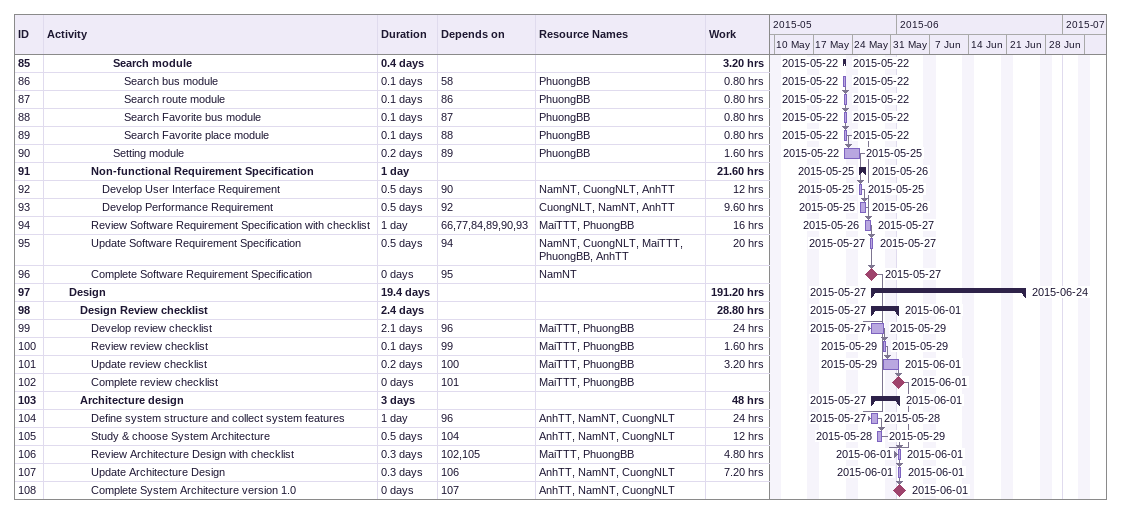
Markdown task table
| ID | Level | Task | Duration | Start | Finish | Predecessors | Resources | Work (h) |
|---|---|---|---|---|---|---|---|---|
| 85 | 7 | **Search module** | 0.4d | 2015-05-22 | 2015-05-22 |  |  | 3.20 |
| 86 | 8 | Search bus module | 0.1d | 2015-05-22 | 2015-05-22 | 58 | PhuongBB | 0.80 |
| 87 | 8 | Search route module | 0.1d | 2015-05-22 | 2015-05-22 | 86 | PhuongBB | 0.80 |
| 88 | 8 | Search Favorite bus module | 0.1d | 2015-05-22 | 2015-05-22 | 87 | PhuongBB | 0.80 |
| 89 | 8 | Search Favorite place module | 0.1d | 2015-05-22 | 2015-05-22 | 88 | PhuongBB | 0.80 |
| 90 | 7 | Setting module | 0.2d | 2015-05-22 | 2015-05-25 | 89 | PhuongBB | 1.60 |
| 91 | 5 | **Non-functional Requirement Specification** | 1d | 2015-05-25 | 2015-05-26 |  |  | 21.60 |
| 92 | 6 | Develop User Interface Requirement | 0.5d | 2015-05-25 | 2015-05-25 | 90 | NamNT, CuongNLT, AnhTT | 12 |
| 93 | 6 | Develop Performance Requirement | 0.5d | 2015-05-25 | 2015-05-26 | 92 | CuongNLT, NamNT, AnhTT | 9.60 |
| 94 | 5 | Review Software Requirement Specification with checklist | 1d | 2015-05-26 | 2015-05-27 | 66, 77, 84, 89, 90, 93 | MaiTTT, PhuongBB | 16 |
| 95 | 5 | Update Software Requirement Specification | 0.5d | 2015-05-27 | 2015-05-27 | 94 | NamNT, CuongNLT, MaiTTT, PhuongBB, AnhTT | 20 |
| 96 | 5 | Complete Software Requirement Specification | 0d | 2015-05-27 | 2015-05-27 | 95 | NamNT |  |
| 97 | 3 | **Design** | 19.4d | 2015-05-27 | 2015-06-24 |  |  | 191.20 |
| 98 | 4 | **Design Review checklist** | 2.4d | 2015-05-27 | 2015-06-01 |  |  | 28.80 |
| 99 | 5 | Develop review checklist | 2.1d | 2015-05-27 | 2015-05-29 | 96 | MaiTTT, PhuongBB | 24 |
| 100 | 5 | Review review checklist | 0.1d | 2015-05-29 | 2015-05-29 | 99 | MaiTTT, PhuongBB | 1.60 |
| 101 | 5 | Update review checklist | 0.2d | 2015-05-29 | 2015-06-01 | 100 | MaiTTT, PhuongBB | 3.20 |
| 102 | 5 | Complete review checklist | 0d | 2015-06-01 | 2015-06-01 | 101 | MaiTTT, PhuongBB |  |
| 103 | 4 | **Architecture design** | 3d | 2015-05-27 | 2015-06-01 |  |  | 48 |
| 104 | 5 | Define system structure and collect system features | 1d | 2015-05-27 | 2015-05-28 | 96 | AnhTT, NamNT, CuongNLT | 24 |
| 105 | 5 | Study & choose System Architecture | 0.5d | 2015-05-28 | 2015-05-29 | 104 | AnhTT, NamNT, CuongNLT | 12 |
| 106 | 5 | Review Architecture Design with checklist | 0.3d | 2015-06-01 | 2015-06-01 | 102, 105 | MaiTTT, PhuongBB | 4.80 |
| 107 | 5 | Update Architecture Design | 0.3d | 2015-06-01 | 2015-06-01 | 106 | AnhTT, NamNT, CuongNLT | 7.20 |
| 108 | 5 | Complete System Architecture version 1.0 | 0d | 2015-06-01 | 2015-06-01 | 107 | AnhTT, NamNT, CuongNLT |  |
